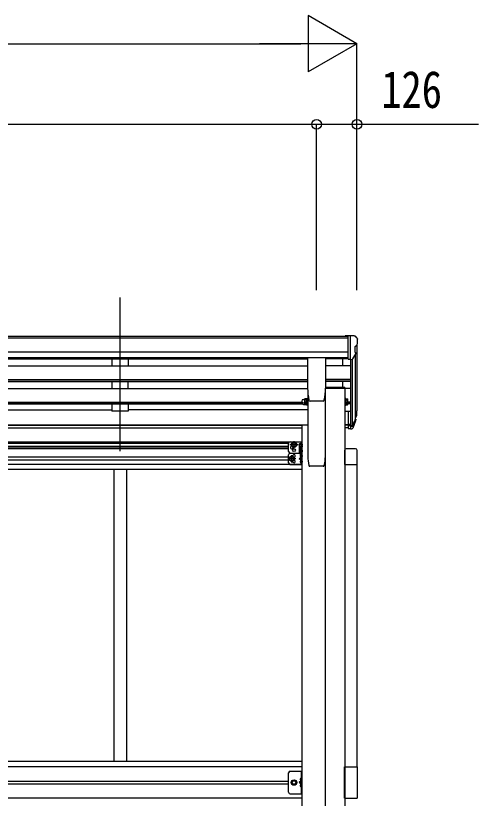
# Model space of a CAD drawing. Units: millimetres, scale not verified. Extents: x -14718 to 14718, y -10395 to 10395.
# Drawn here: x 812 to 2250, y -2684 to -252 of the extents above; entities that cross this region are included whole.
import ezdxf
from ezdxf.enums import TextEntityAlignment as Align

# ---------------------------------------------------------------- set-up
doc = ezdxf.new("R2010")
doc.units = ezdxf.units.MM
doc.header["$LTSCALE"] = 40
for name, color, linetype in [('0-3_YKK_12', 2, 'Continuous'), ('0-4_YKK_13', 4, 'Continuous'), ('0-5_YKK_A1', 4, 'Continuous'), ('0-6_YKK_D', 6, 'Continuous')]:
    doc.layers.add(name, color=color, linetype=linetype)
doc.styles.add('ＭＳ ゴシック', font='')
doc.styles.get('ＭＳ ゴシック').set_extended_font_data('MS Gothic')

msp = doc.modelspace()

# ---------------------------------------------------------------- linework, layer by layer
at = {"layer": '0-3_YKK_12'}
msp.add_line((1136.53, -1127.33), (1136.53, -1604.85), dxfattribs=at)
at = {"layer": '0-4_YKK_13'}
for p, q in [((1846.03, -1246.74), (1836.03, -1246.82)), ((1836.03, -1248.34), (1836.03, -1246.82)), ((1846.03, -1318.72), (1846.03, -1246.74)), ((1864.53, -1246.74), (1846.03, -1246.74)), ((1852.53, -1319.72), (1852.53, -1246.74)), ((1864.53, -1246.74), (1866.86, -1246.88)), ((1867.62, -1247.3), (1871.69, -1253.11)), ((1874.53, -1256.11), (1874.53, -1256.74)), ((1866.53, -1281.25), (1866.53, -1297.52)), ((1872, -1277.92), (1866.68, -1280.99)), ((1860.16, -1317.91), (1869.16, -1302.31)), ((1719.53, -1315.57), (1719.53, -1408.66)), ((1775.03, -1315.07), (1720.03, -1315.07)), ((1775.53, -1315.57), (1775.53, -1408.66)), ((1846.03, -1318.72), (1852.53, -1318.72)), ((1852.53, -1319.72), (1857.74, -1319.4)), ((1835.33, -1407.52), (1775.59, -1407.52)), ((1835.33, -1409.52), (1775.59, -1409.52)), ((1835.33, -1407.52), (1835.33, -1409.52)), ((1706.93, -1443.87), (1709.43, -1443.87)), ((1706.93, -1443.87), (1709.43, -1443.87)), ((1706.93, -1454.87), (1709.43, -1454.87)), ((1706.93, -1454.87), (1709.43, -1454.87)), ((1709.93, -1455.26), (1709.93, -1460.39)), ((1715.85, -1445.62), (1710.51, -1445.62)), ((1715.85, -1445.62), (1710.51, -1445.62)), ((1715.85, -1453.12), (1710.51, -1453.12)), ((1715.85, -1453.12), (1710.51, -1453.12)), ((1715.85, -1457.64), (1710.51, -1457.64)), ((1715.85, -1441.86), (1716.43, -1442.87)), ((1715.85, -1441.86), (1716.43, -1442.87)), ((1715.85, -1456.88), (1716.43, -1455.87)), ((1715.85, -1456.88), (1716.43, -1455.87)), ((1716.43, -1442.87), (1716.43, -1455.87)), ((1716.43, -1442.87), (1716.43, -1455.87)), ((1716.43, -1461.59), (1716.43, -1456.96)), ((1718.43, -1457.07), (1716.43, -1457.07)), ((1718.43, -1457.07), (1716.43, -1457.07)), ((1718.43, -1462.39), (1718.43, -1457.76)), ((1727.08, -1449.13), (1727.06, -1449.16)), ((1768.01, -1449.16), (1727.06, -1449.16)), ((1768.01, -1449.16), (1767.98, -1449.13)), ((1771.4, -1446.38), (1771.42, -1446.42)), ((1836.63, -1457.07), (1838.63, -1457.07)), ((1836.63, -1462.39), (1836.63, -1457.76)), ((1838.63, -1441.86), (1843.55, -1441.86)), ((1838.63, -1445.62), (1843.55, -1445.62)), ((1838.63, -1453.12), (1843.55, -1453.12)), ((1838.63, -1461.59), (1838.63, -1456.77)), ((1838.63, -1457.64), (1843.55, -1457.64)), ((1844.13, -1442.87), (1843.55, -1441.86)), ((1844.13, -1455.87), (1843.55, -1456.88)), ((1844.13, -1455.87), (1844.13, -1442.87)), ((1844.13, -1460.39), (1844.13, -1455.76)), ((1706.93, -1459.39), (1709.43, -1459.39)), ((1715.85, -1461.39), (1716.43, -1460.39)), ((1718.43, -1461.59), (1716.43, -1461.59)), ((1836.63, -1461.59), (1838.63, -1461.59)), ((1844.13, -1460.39), (1843.55, -1461.39)), ((1846.03, -1480.46), (1846.03, -1534.49)), ((1846.03, -1480.46), (1852.53, -1480.46)), ((1852.53, -1480.46), (1852.53, -1535.23)), ((1870.83, -1493.27), (1867.56, -1500.33)), ((1871.44, -1494.65), (1867.56, -1502.6)), ((1869.12, -1505.92), (1868.78, -1510.33)), ((1846.03, -1520.59), (1852.53, -1520.59)), ((1846.03, -1525.47), (1852.53, -1525.47)), ((1852.53, -1525.49), (1857.67, -1525.49)), ((1852.53, -1527.3), (1857.38, -1527.3)), ((1858.97, -1524.81), (1866.72, -1509.41)), ((1868.17, -1509.76), (1859.98, -1525.94)), ((1868.78, -1510.33), (1859.98, -1533.88)), ((1846.03, -1534.49), (1852.53, -1534.49)), ((1852.53, -1535.23), (1857.38, -1535.23)), ((1665.33, -1575.84), (1702.33, -1575.84)), ((1677.33, -1596.34), (1677.33, -1573.34)), ((1699.14, -1579.69), (1699.33, -1579.69)), ((1699.83, -1581.68), (1699.83, -1575.84)), ((1702.33, -1610.84), (1702.33, -1575.84)), ((1660.33, -1605.84), (1660.33, -1580.84)), ((1689.84, -1584.84), (1664.83, -1584.84)), ((1691.83, -1589.38), (1704.83, -1589.38)), ((1693.63, -1582.88), (1694.21, -1581.88)), ((1693.63, -1582.88), (1693.63, -1595.88)), ((1693.63, -1595.88), (1694.21, -1596.89)), ((1693.63, -1598.76), (1694.21, -1597.75)), ((1693.63, -1598.76), (1693.63, -1611.76)), ((1699.13, -1581.88), (1694.21, -1581.88)), ((1699.13, -1585.63), (1694.21, -1585.63)), ((1699.13, -1593.14), (1694.21, -1593.14)), ((1699.13, -1596.89), (1694.21, -1596.89)), ((1699.13, -1597.75), (1694.21, -1597.75)), ((1699.13, -1601.51), (1694.21, -1601.51)), ((1694.95, -1584.34), (1704.83, -1584.34)), ((1694.95, -1602.34), (1704.83, -1602.34)), ((1699.13, -1581.68), (1699.13, -1597.08)), ((1699.13, -1581.68), (1700.73, -1581.68)), ((1699.13, -1581.88), (1699.13, -1596.89)), ((1699.13, -1585.38), (1699.13, -1593.38)), ((1699.13, -1597.08), (1700.73, -1597.08)), ((1699.13, -1597.56), (1699.13, -1612.96)), ((1699.13, -1597.56), (1700.73, -1597.56)), ((1699.13, -1597.75), (1699.13, -1612.76)), ((1699.13, -1601.26), (1699.13, -1609.26)), ((1702.33, -1613.76), (1702.33, -1597.88)), ((1868.29, -1597.44), (1839.27, -1597.44)), ((1682.84, -1628.34), (1657.83, -1628.34)), ((1660.33, -1640.84), (1660.33, -1615.84)), ((1665.33, -1610.84), (1693.63, -1610.84)), ((1665.33, -1610.84), (1693.63, -1610.84)), ((1670.33, -1639.84), (1670.33, -1616.84)), ((1691.83, -1605.26), (1704.83, -1605.26)), ((1699.83, -1628.34), (1692.83, -1628.34)), ((1693.63, -1611.76), (1694.21, -1612.76)), ((1699.13, -1609.01), (1694.21, -1609.01)), ((1699.13, -1612.76), (1694.21, -1612.76)), ((1694.95, -1619.34), (1704.83, -1619.34)), ((1696.65, -1618.84), (1697.45, -1618.9)), ((1696.65, -1619.85), (1697.45, -1619.8)), ((1697.45, -1619.8), (1697.45, -1618.9)), ((1699.13, -1612.96), (1700.73, -1612.96)), ((1699.14, -1614.69), (1699.33, -1614.69)), ((1699.14, -1624), (1699.33, -1624)), ((1699.83, -1645.84), (1699.83, -1612.96)), ((1699.83, -1615.19), (1699.83, -1623.5)), ((1702.33, -1645.84), (1702.33, -1610.84)), ((1665.33, -1645.84), (1702.33, -1645.84)), ((1694.95, -1637.34), (1704.83, -1637.34)), ((1696.65, -1636.84), (1697.45, -1636.89)), ((1696.65, -1637.85), (1697.45, -1637.79)), ((1697.45, -1636.89), (1697.45, -1637.79)), ((1699.14, -1632.69), (1699.33, -1632.69)), ((1699.14, -1642), (1699.33, -1642)), ((1699.83, -1641.5), (1699.83, -1633.19)), ((1665.33, -2599.44), (1702.33, -2599.44)), ((1699.83, -2599.44), (1699.83, -2669.44)), ((1873.78, -2585.44), (1873.78, -2683.44)), ((1660.33, -2664.44), (1660.33, -2604.44)), ((1699.33, -2621.44), (1698.53, -2621.58)), ((1699.83, -2629.44), (1692.83, -2634.44)), ((1699.83, -2634.44), (1692.83, -2634.44)), ((1699.83, -2639.44), (1692.83, -2634.44)), ((1699.33, -2629.44), (1698.53, -2629.29)), ((1699.33, -2639.44), (1698.53, -2639.58)), ((1699.33, -2647.44), (1698.53, -2647.29)), ((1699.33, -2629.44), (1699.83, -2629.35)), ((1699.33, -2647.44), (1699.83, -2647.35)), ((1833.78, -2683.44), (1873.78, -2683.44))]:
    msp.add_line(p, q, dxfattribs=at)
for points in [[(1719.53, -1315.57), (1719.54, -1315.49), (1719.56, -1315.4), (1719.6, -1315.32), (1719.65, -1315.25), (1719.71, -1315.19), (1719.78, -1315.14), (1719.86, -1315.1), (1719.95, -1315.08), (1720.03, -1315.07)], [(1775.03, -1315.07), (1775.12, -1315.08), (1775.2, -1315.1), (1775.28, -1315.14), (1775.35, -1315.19), (1775.42, -1315.25), (1775.47, -1315.32), (1775.5, -1315.4), (1775.52, -1315.49), (1775.53, -1315.57)], [(1715.85, -1441.86), (1710.51, -1441.86), (1709.93, -1442.87), (1709.93, -1455.87)], [(1715.85, -1441.86), (1710.51, -1441.86), (1709.93, -1442.87), (1709.93, -1455.87)], [(1715.85, -1456.88), (1710.51, -1456.88), (1709.93, -1455.87)], [(1715.85, -1456.88), (1710.51, -1456.88), (1709.93, -1455.87)], [(1716.43, -1457.07), (1716.43, -1441.67), (1718.43, -1441.67)], [(1716.43, -1457.07), (1716.43, -1441.67), (1718.43, -1441.67)], [(1720.03, -1457.78), (1720.03, -1462.39), (1718.43, -1462.39)], [(1835.03, -1457.76), (1835.03, -1462.39), (1836.63, -1462.39)], [(1838.63, -1457.07), (1838.63, -1441.67), (1836.63, -1441.67)], [(1838.63, -1441.86), (1838.63, -1456.88), (1843.55, -1456.88)], [(1838.63, -1456.96), (1838.63, -1461.39), (1843.55, -1461.39)], [(1715.85, -1461.39), (1710.51, -1461.39), (1709.93, -1460.39)], [(1684.84, -1584.84), (1681.09, -1578.34), (1673.58, -1578.34), (1669.83, -1584.84)], [(1684.84, -1584.84), (1681.09, -1591.34), (1673.58, -1591.34), (1669.83, -1584.84)], [(1700.73, -1597.56), (1700.73, -1613.76), (1702.33, -1613.76)], [(1833.78, -1602.93), (1833.78, -1646.64), (1873.78, -1646.64), (1873.78, -1602.93)], [(1677.84, -1628.34), (1674.09, -1621.84), (1666.58, -1621.84), (1662.83, -1628.34)], [(1677.84, -1628.34), (1674.09, -1634.84), (1666.58, -1634.84), (1662.83, -1628.34)], [(1698.95, -1632.72), (1692.83, -1628.34), (1698.95, -1623.98)], [(1665.33, -2669.44), (1702.33, -2669.44), (1702.33, -2599.44)], [(1833.78, -2683.44), (1833.78, -2585.44), (1873.78, -2585.44)], [(1700.22, -2625.44), (1699.59, -2624.25), (1697.35, -2623.14)], [(1700.22, -2625.44), (1699.59, -2626.62), (1697.35, -2627.74)], [(1699.33, -2629.44), (1699.33, -2621.44), (1699.83, -2621.52), (1699.83, -2629.35)], [(1700.22, -2643.44), (1699.59, -2642.25), (1697.35, -2641.14)], [(1700.22, -2643.44), (1699.59, -2644.62), (1697.35, -2645.74)], [(1699.33, -2647.44), (1699.33, -2639.44), (1699.83, -2639.52), (1699.83, -2647.35)]]:
    msp.add_lwpolyline(points, dxfattribs=at)
for points in [[(1718.43, -1457.87), (1718.43, -1440.87), (1720.03, -1440.87), (1720.03, -1457.87)], [(1718.43, -1457.87), (1718.43, -1440.87), (1720.03, -1440.87), (1720.03, -1457.87)], [(1836.63, -1457.87), (1836.63, -1440.87), (1835.03, -1440.87), (1835.03, -1457.87)], [(1702.33, -1597.88), (1702.33, -1580.88), (1700.73, -1580.88), (1700.73, -1597.88)], [(1684.84, -2634.44), (1681.09, -2640.94), (1673.58, -2640.94), (1669.83, -2634.44), (1673.58, -2627.94), (1681.09, -2627.94)]]:
    msp.add_lwpolyline(points, close=True, dxfattribs=at)
for centre, radius in [((1677.33, -1584.84), 8.5), ((1677.33, -1584.84), 7.5), ((1677.33, -1584.84), 6.5), ((1677.33, -1601.84), 4.25), ((1670.33, -1628.34), 8.5), ((1670.33, -1628.34), 7.5), ((1670.33, -1628.34), 6.5), ((1677.33, -2634.44), 8.5), ((1677.33, -2634.44), 7.5), ((1677.33, -2634.44), 6.5), ((1677.33, -2634.44), 5.5)]:
    msp.add_circle(centre, radius, dxfattribs=at)
for centre, radius, start, end in [((1866.8, -1247.88), 1, 35, 86.5), ((1871.53, -1256.11), 3, 0, 87), ((1672.53, -1256.74), 202, 355.05096, 0), ((1866.83, -1281.25), 0.3, 120, 180), ((1867.63, -1273.55), 6.18, 315.00103, 354.2965), ((1866.83, -1297.52), 0.3, 180, 265.2833), ((1866.56, -1300.81), 3, 330, 85.2833), ((1857.56, -1316.41), 3, 273.5, 330), ((1895.03, -1408.66), 175.5, 180, 192.42235), ((1600.03, -1408.66), 175.5, 347.57765, 0), ((1706.93, -1449.37), 5.5, 90, 270), ((1706.93, -1449.37), 5.5, 90, 270), ((1706.93, -1453.89), 5.5, 155.75685, 270), ((1709.43, -1443.37), 0.5, 270, 0), ((1709.43, -1443.37), 0.5, 270, 360), ((1709.43, -1455.37), 0.5, 0, 90), ((1709.43, -1455.37), 0.5, 360, 90), ((1713.25, -1443.74), 3.32, 145.61575, 214.38425), ((1713.25, -1443.74), 3.32, 145.61575, 214.38425), ((1722.35, -1449.37), 12.42, 162.41205, 197.58795), ((1722.35, -1449.37), 12.42, 162.41205, 197.58795), ((1713.25, -1455), 3.32, 145.61575, 214.38425), ((1713.25, -1455), 3.32, 145.61575, 214.38425), ((1713.25, -1459.52), 3.32, 145.61575, 214.38425), ((1722.35, -1453.89), 12.42, 190.31155, 197.58795), ((1713.11, -1443.74), 3.32, 325.61575, 34.38425), ((1713.11, -1443.74), 3.32, 325.61575, 34.38425), ((1704.01, -1449.37), 12.42, 342.41205, 17.58795), ((1704.01, -1449.37), 12.42, 342.41205, 17.58795), ((1713.11, -1455), 3.32, 325.61575, 34.38425), ((1713.11, -1455), 3.32, 325.61575, 34.38425), ((1704.01, -1453.89), 12.42, 342.41205, 349.68845), ((1713.11, -1459.52), 3.32, 325.61575, 34.38425), ((1727.06, -1445.66), 3.5, 192.42235, 270), ((1768.01, -1445.66), 3.5, 270, 347.57765), ((1840.81, -1443.74), 3.32, 325.61575, 34.38425), ((1831.71, -1449.37), 12.42, 342.41205, 17.58795), ((1840.81, -1455), 3.32, 325.61575, 34.38425), ((1831.71, -1453.89), 12.42, 342.41205, 349.68845), ((1840.81, -1459.52), 3.32, 325.61575, 34.38425), ((1709.43, -1459.89), 0.5, 0, 90), ((1841.95, -1483.77), 30.41, 341.80266, 352.8448), ((1843.35, -1485.53), 29.53, 342.01856, 353.49194), ((1665.33, -1580.84), 5, 90, 180), ((1702.63, -1584.35), 6, 132.23581, 155.7263), ((1699.14, -1580.5), 0.8, 90, 132.23581), ((1699.33, -1580.19), 0.5, 0, 90), ((1670.33, -1593.34), 4.25, 94.76077, 6.29431), ((1696.95, -1583.76), 3.32, 145.61575, 214.38425), ((1706.05, -1589.38), 12.42, 162.41205, 197.58795), ((1696.95, -1595.01), 3.32, 145.61575, 214.38425), ((1696.95, -1599.63), 3.32, 145.61575, 214.38425), ((1706.05, -1605.26), 12.42, 162.41205, 197.58795), ((1665.33, -1605.84), 5, 180, 270), ((1665.33, -1615.84), 5, 90, 180), ((1677.33, -1619.84), 4.25, 274.76077, 186.29431), ((1696.95, -1610.89), 3.32, 145.61575, 214.38425), ((1702.63, -1619.34), 6, 132.23581, 175.17204), ((1702.63, -1619.34), 6, 184.82796, 227.76419), ((1699.14, -1615.49), 0.8, 90, 132.23581), ((1699.14, -1623.2), 0.8, 227.76419, 270), ((1699.33, -1615.19), 0.5, 0, 90), ((1699.33, -1623.5), 0.5, 270, 0), ((1665.33, -1640.84), 5, 180, 270), ((1677.33, -1636.84), 4.25, 173.70569, 85.23923), ((1702.63, -1637.34), 6, 132.23581, 175.17204), ((1702.63, -1637.34), 6, 184.82796, 227.76419), ((1699.14, -1633.49), 0.8, 90, 132.23581), ((1699.14, -1641.2), 0.8, 227.76419, 270), ((1699.33, -1633.19), 0.5, 0, 90), ((1699.33, -1641.5), 0.5, 270, 0), ((1665.33, -2604.44), 5, 90, 180), ((1703.43, -2625.44), 6.5, 147.94412, 212.05588), ((1698.69, -2622.46), 0.9, 100, 147.94412), ((1703.43, -2643.44), 6.5, 147.94412, 212.05588), ((1698.69, -2628.41), 0.9, 212.05588, 260), ((1698.69, -2640.46), 0.9, 100, 147.94412), ((1698.69, -2646.41), 0.9, 212.05588, 260), ((1665.33, -2664.44), 5, 180, 270)]:
    msp.add_arc(centre, radius, start, end, dxfattribs=at)
for centre, major_axis, ratio, start_param, end_param in [((1784.67, -1479.29), (-87.93, 4.42), 0.541684, 3.060334, 3.2172517), ((1783.88, -1485.96), (89.06, 1.43), 0.57596, 6.1985533, 6.3701348), ((1782.61, -1485.87), (88.05, 0), 0.90356, 5.9828017, 6.0168888), ((1867.82, -1505.92), (-1.3, 0), 0.90356, 2.9359903, 4.9130961), ((1781.9, -1489.73), (89.07, 0), 0.90356, 6.0316505, 6.077583), ((1857.38, -1524.59), (3, 0), 0.90356, 4.712389, 5.7595865), ((1857.67, -1524.13), (1.5, 0), 0.90356, 4.712389, 5.7595865), ((1857.38, -1532.52), (-3, 0), 0.90356, 1.5707963, 2.6179939), ((1839.29, -1602.94), (-3.9, 3.9), 0.997265, 5.4991567, 7.0672139), ((1868.27, -1602.94), (3.9, 3.9), 0.997265, 5.4991567, 7.0672139)]:
    msp.add_ellipse(centre, major_axis=major_axis, ratio=ratio, start_param=start_param, end_param=end_param, dxfattribs=at)
at = {"layer": '0-5_YKK_A1'}
for p, q in [((1846.03, -1248.34), (-3152.97, -1248.34)), ((1846.03, -1253.56), (-3152.97, -1253.56)), ((1872.53, -1277.31), (1872.53, -1480.09)), ((1846.03, -1297.09), (-3152.97, -1297.09)), ((1867.56, -1305.08), (1867.56, -1506.8)), ((1846.03, -1314.94), (-3152.97, -1314.94)), ((-624.97, -1318.19), (1719.53, -1318.19)), ((1111.53, -1318.29), (1111.53, -1340.25)), ((1161.53, -1318.29), (1161.53, -1340.25)), ((1846.03, -1318.19), (1775.53, -1318.19)), ((1827.53, -1318.19), (1827.53, -1340.25)), ((1852.53, -1318.72), (1852.53, -1480.46)), ((1858.53, -1319.24), (1858.54, -1525.24)), ((-624.97, -1340.25), (1719.53, -1340.25)), ((1852.53, -1340.25), (1775.53, -1340.25)), ((-624.97, -1382.13), (1719.53, -1382.13)), ((-624.97, -1383.62), (1719.53, -1383.62)), ((1852.53, -1382.13), (1775.53, -1382.13)), ((1852.53, -1383.62), (1775.53, -1383.62)), ((-624.98, -1410.35), (1719.54, -1410.35)), ((-624.97, -1387.94), (1719.53, -1387.94)), ((1111.53, -1387.94), (1111.53, -1410.26)), ((1161.53, -1410.26), (1161.53, -1387.94)), ((1852.53, -1387.94), (1775.53, -1387.94)), ((1827.53, -1387.94), (1827.53, -1407.52)), ((1852.53, -1410.35), (1835.03, -1410.35)), ((1720.03, -1421.9), (1720.03, -1621.27)), ((1775.03, -1621.27), (1775.03, -1421.9)), ((-625.47, -1452.23), (1701.69, -1452.23)), ((-625.47, -1453.73), (1701.43, -1453.73)), ((-625.47, -1458.05), (1703.33, -1458.05)), ((1111.53, -1458.05), (1111.53, -1481.09)), ((1161.53, -1458.05), (1161.53, -1481.09)), ((1852.53, -1452.23), (1844.13, -1452.23)), ((1852.53, -1453.73), (1844.13, -1453.73)), ((1852.53, -1458.05), (1844.13, -1458.05)), ((445.53, -1476.15), (1111.53, -1476.15)), ((1161.53, -1481.09), (1111.53, -1481.09)), ((1720.03, -1476.15), (1161.53, -1476.15)), ((1835.03, -1481.09), (1846.03, -1481.09)), ((-607.77, -1523.16), (1702.33, -1523.16)), ((-607.77, -1524.56), (1702.33, -1524.56)), ((1702.33, -1522.94), (1720.03, -1522.94)), ((1702.33, -3926.94), (1702.33, -1522.94)), ((1846.03, -1523.16), (1835.03, -1523.16)), ((1846.03, -1524.56), (1835.03, -1524.56)), ((-607.77, -1532.25), (1702.33, -1532.25)), ((1846.03, -1532.25), (1835.03, -1532.25)), ((1662.21, -1576.94), (-567.65, -1576.94)), ((-565.77, -1580.44), (1660.33, -1580.44)), ((1660.33, -1597.84), (-565.78, -1597.84)), ((-565.77, -1589.44), (1660.33, -1589.44)), ((1660.33, -1592.94), (-565.77, -1592.94)), ((1660.33, -1623.84), (-565.77, -1623.84)), ((1702.33, -1646.34), (-607.77, -1646.34)), ((1660.33, -1632.84), (-565.77, -1632.84)), ((1768.32, -1651.74), (1726.74, -1651.74)), ((1835.03, -1646.64), (1835.03, -2585.24)), ((1872.53, -1646.64), (1872.53, -2585.24)), ((1702.33, -1662.34), (-607.77, -1662.34)), ((1117.03, -1662.34), (1117.03, -2569.44)), ((1157.03, -1662.34), (1157.03, -2569.44)), ((1702.33, -2569.44), (-607.77, -2569.44)), ((1702.33, -2585.44), (-607.77, -2585.44)), ((-565.77, -2629.94), (1660.33, -2629.94)), ((-565.77, -2638.94), (1660.33, -2638.94)), ((1702.33, -2683.44), (-607.77, -2683.44))]:
    msp.add_line(p, q, dxfattribs=at)
for points in [[(1775.53, -1409.52), (1835.03, -1409.52), (1835.03, -4401.94)], [(1835.03, -4401.94), (1775.03, -4401.94), (1775.03, -1436.22)]]:
    msp.add_lwpolyline(points, dxfattribs=at)
for centre, radius, start, end in [((1904.73, -1610.74), 185, 183.26341, 192.05152), ((1590.33, -1610.74), 185, 347.94848, 356.73659), ((1726.74, -1648.74), 3, 192.05152, 270), ((1768.32, -1648.74), 3, 270, 347.94848)]:
    msp.add_arc(centre, radius, start, end, dxfattribs=at)
at = {"layer": '0-6_YKK_D'}
for p, q in [((1873.03, -339.29), (1721.48, -251.79)), ((1721.48, -251.79), (1721.48, -426.79)), ((-3003.97, -339.29), (1698.03, -339.29)), ((1873.03, -339.29), (1569.92, -339.29)), ((1873.03, -339.29), (1721.48, -426.79)), ((1873.03, -1048.86), (1873.03, -338.29)), ((-652.97, -589.29), (1747.53, -589.29)), ((1747.53, -1104.77), (1747.53, -588.29)), ((1747.53, -1104.77), (1747.53, -588.29)), ((1873.03, -1104.77), (1873.03, -588.29))]:
    msp.add_line(p, q, dxfattribs=at)
msp.add_lwpolyline([(1747.53, -589.29), (1873.03, -589.29), (2250.13, -589.29)], dxfattribs=at)
for centre in [(1747.53, -589.29), (1747.53, -589.29), (1873.03, -589.29)]:
    msp.add_circle(centre, 14.88, dxfattribs=at)

# ---------------------------------------------------------------- texts
at = {"layer": '0-6_YKK_D', "style": 'ＭＳ ゴシック', "width": 0.8}
msp.add_text('126', height=115.5, dxfattribs=at).set_placement((1948.53, -573.29), align=Align.BOTTOM_LEFT)

doc.saveas('drawing.dxf')
